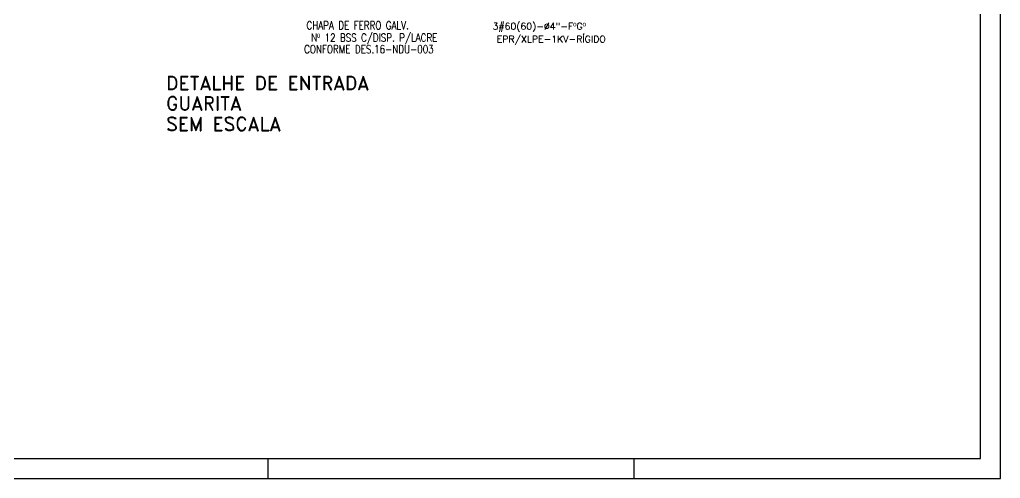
# Model space of a CAD drawing. Header units: inches. Extents: x 645122 to 645329, y 8794230 to 8794268.
# Drawn here: x 645304.44 to 645329.23, y 8794236.55 to 8794248.13 of the extents above; entities that cross this region are included whole.
import ezdxf
from ezdxf.enums import TextEntityAlignment as Align

# ---------------------------------------------------------------- set-up
doc = ezdxf.new("R2010")
doc.units = ezdxf.units.IN
doc.header["$LTSCALE"] = 8
doc.header["$MEASUREMENT"] = 0
for name, color, linetype in [('pena1', 8, 'Continuous'), ('pena9', 6, 'Continuous'), ('TXT', 2, 'Continuous'), ('TXTCIRC', 7, 'Continuous')]:
    doc.layers.add(name, color=color, linetype=linetype)
doc.styles.add('ROMAND', font='romand.shx')
doc.styles.add('ROMANS', font='romans', dxfattribs={"height": 0.2})

msp = doc.modelspace()

# ---------------------------------------------------------------- linework, layer by layer
at = {"layer": 'pena1'}
for p, q in [((645329.225, 8794236.547), (645329.225, 8794268.454)), ((645310.725, 8794236.547), (645310.725, 8794237.047)), ((645319.975, 8794236.547), (645319.975, 8794237.047)), ((645286.012, 8794236.547), (645329.225, 8794236.547))]:
    msp.add_line(p, q, dxfattribs=at)
at = {"layer": 'pena9'}
for p, q in [((645328.725, 8794237.047), (645328.725, 8794267.954)), ((645287.262, 8794237.047), (645328.725, 8794237.047))]:
    msp.add_line(p, q, dxfattribs=at)

# ---------------------------------------------------------------- texts
at = {"color": 2, "style": 'ROMANS', "width": 0.8}
for s, p in [('CHAPA DE FERRO GALV.', (645314.28, 8794247.986)), ('Nº 12 BSS C/DISP. P/LACRE', (645315, 8794247.675)), ('CONFORME DES.16-NDU-003', (645314.907, 8794247.384))]:
    msp.add_text(s, height=0.20229, dxfattribs=at).set_placement(p, align=Align.MIDDLE_RIGHT)
at = {"layer": 'TXT', "color": 2, "style": 'ROMANS'}
for s, p in [('3#60(60)-%%C4"-FºGº', (645317.574, 8794247.951)), ('EPR/XLPE-1KV-RÍGIDO', (645317.877, 8794247.637))]:
    msp.add_text(s, height=0.1729, dxfattribs=at).set_placement(p, align=Align.MIDDLE)
at = {"layer": 'TXTCIRC', "color": 4, "style": 'ROMAND'}
msp.add_text('DETALHE DE ENTRADA', height=0.3458, dxfattribs=at).set_placement((645308.145, 8794246.355))
at = {"layer": 'TXTCIRC', "color": 7, "style": 'ROMAND'}
for s, p in [('GUARITA', (645308.145, 8794245.842)), ('SEM ESCALA', (645308.145, 8794245.325))]:
    msp.add_text(s, height=0.3458, dxfattribs=at).set_placement(p)

doc.saveas('drawing.dxf')
